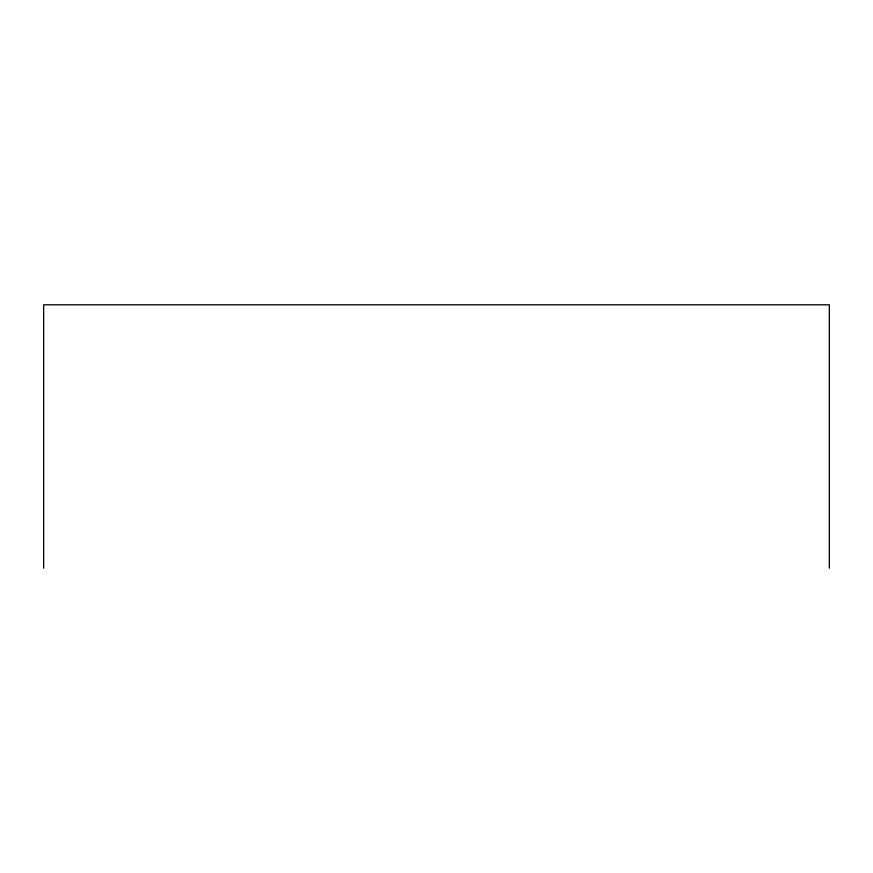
<?xml version="1.0" encoding="UTF-8"?>
<svg xmlns="http://www.w3.org/2000/svg" width="873" height="873" viewBox="0 0 873 873"><rect width="100%" height="100%" fill="white"/><g stroke="black" fill="none" stroke-linecap="round" stroke-linejoin="round"><path stroke-width="1.31" d="M829.35 568.192L829.35 304.808L43.65 304.808L43.65 568.192"/></g></svg>
